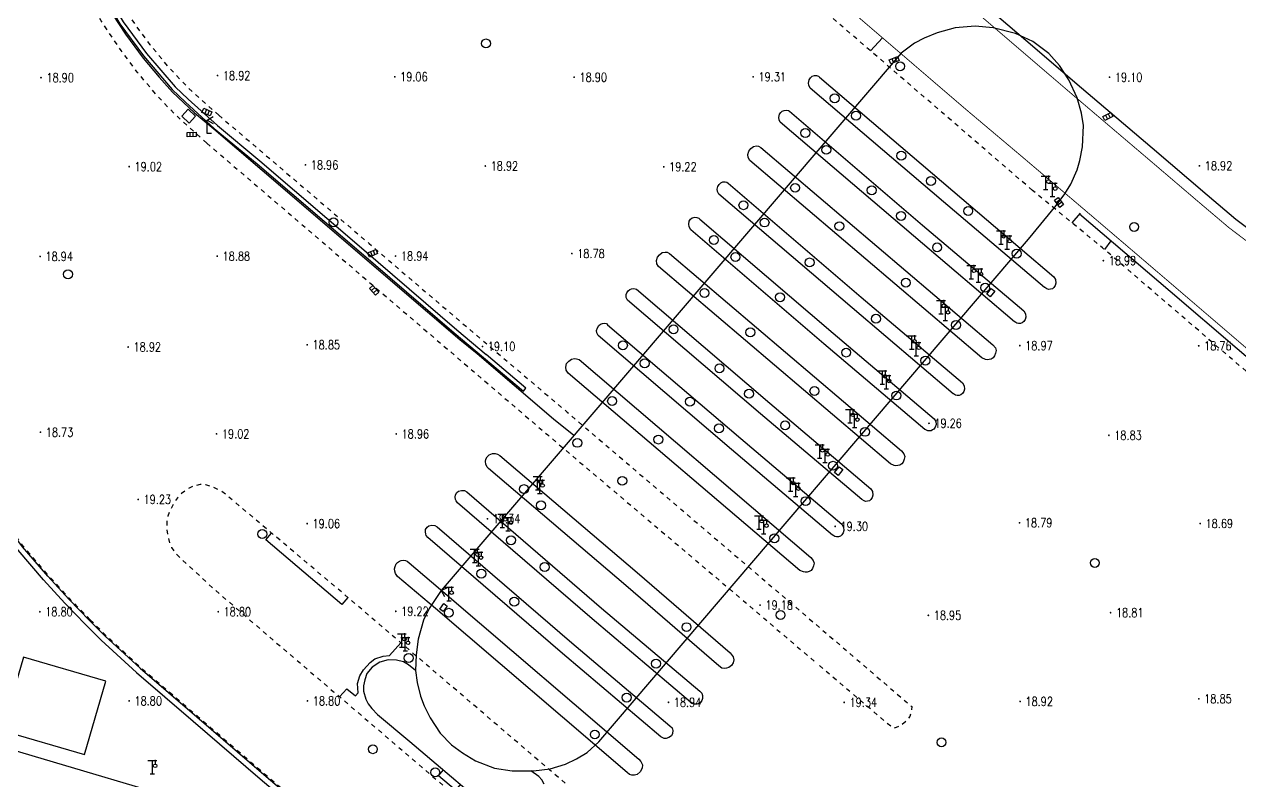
# Model space of a CAD drawing. Extents: x 404846 to 408477, y 3390929 to 3392894.
# Drawn here: x 407659.6 to 407795.9, y 3391445.4 to 3391530.2 of the extents above; entities that cross this region are included whole.
import ezdxf
from ezdxf.enums import TextEntityAlignment as Align

# ---------------------------------------------------------------- set-up
doc = ezdxf.new("R2010")
doc.units = 0
doc.header["$LTSCALE"] = 0.5
doc.header["$PDSIZE"] = 0.2
doc.linetypes.add('X6', pattern=[2, 1, -1])
doc.layers.get('0').update_dxf_attribs({"linetype": 'CONTINUOUS'})
for name, color, linetype in [('DLSS', 4, 'CONTINUOUS'), ('DMTZ', 3, 'CONTINUOUS'), ('FZTZ', 7, 'CONTINUOUS'), ('GCD', 1, 'CONTINUOUS'), ('GXYZ', 2, 'CONTINUOUS'), ('JMD', 6, 'CONTINUOUS'), ('SXSS', 5, 'CONTINUOUS'), ('ZBTZ', 3, 'CONTINUOUS')]:
    doc.layers.add(name, color=color, linetype=linetype)
doc.styles.add('HZ', font='rs.shx', dxfattribs={"width": 0.8, "bigfont": 'hztxt.shx'})
doc.linetypes.add('10422', pattern='A,0.75,[150,AAA.SHX,S=0.5,R=0,X=0,Y=0.5],1.5,[177,AAA.SHX,S=1,R=0,X=0,Y=0.4],0.75', length=3)
doc.linetypes.add('1161', pattern='A,0,[149,AAA.SHX,S=0.15,R=0,X=0,Y=0],-1.6', length=1.6)
doc.linetypes.add('444', pattern='A,4.5,[145,AAA.SHX,S=1,R=0,X=0,Y=1],4.5,-0.5,[146,AAA.SHX,S=1,R=0,X=0,Y=0],-0.5', length=10)

# ---------------------------------------------------------------- blocks, each defined once
blk = doc.blocks.new('gc052')
for p, q in [((0, 3), (1.39, 3.8)), ((0, 3), (1.39, 2.2)), ((0, 0), (0, 3)), ((1, 0), (0, 0))]:
    blk.add_line(p, q)
blk = doc.blocks.new('gc063')
for p, q in [((-1, 3), (1, 3)), ((0, 0), (0, 3)), ((0.6, 3), (0.6, 2.2)), ((-0.5, 0), (0.5, 0))]:
    blk.add_line(p, q)
blk.add_circle((0.6, 1.8), 0.4)
blk.add_point((0.6, 3))
blk.add_point((0.6, 3))
blk = doc.blocks.new('GC200')
at = {"linetype": 'Continuous', "const_width": 0.2, "flags": 128}
blk.add_lwpolyline([(-0.1, 0, 1), (0.1, 0, 1)], format="xyb", close=True, dxfattribs=at)
blk = doc.blocks.new('gc188')
blk.add_circle((0, 0), 1)
blk = doc.blocks.new('gc041')
for p, q in [((-1, 0.5), (1, 0.5)), ((-1, -0.5), (-1, 0.5)), ((-0.33, 0.5), (-0.33, -0.5)), ((0.33, 0.5), (0.33, -0.5)), ((1, 0.5), (1, -0.5)), ((1, -0.5), (-1, -0.5))]:
    blk.add_line(p, q)

msp = doc.modelspace()

# ---------------------------------------------------------------- linework, layer by layer
at = {"layer": 'DLSS', "linetype": 'X6', "flags": 128}
for points, elevation in [([(407680.073, 3391516.891), (407678.864, 3391517.952), (407677.213, 3391519.467), (407676.333, 3391520.305), (407674.593, 3391522.1), (407672.262, 3391524.856), (407670.47, 3391527.28), (407668.209, 3391530.616), (407667.359, 3391532.055), (407666.229, 3391533.958), (407665.443, 3391535.602), (407664.306, 3391538.384), (407662.88, 3391542.236), (407661.215, 3391546.841), (407658.838, 3391553.601), (407657.141, 3391558.349), (407655.077, 3391564.072), (407653.82, 3391567.18)], 18.87), ([(407681.417, 3391520.019), (407679.197, 3391521.965), (407677.99, 3391523.069), (407675.693, 3391525.532), (407673.737, 3391527.894), (407671.604, 3391530.829), (407670.29, 3391532.957), (407668.955, 3391535.335), (407667.597, 3391538.137), (407666.597, 3391540.711), (407665.316, 3391544.248), (407664.03, 3391547.816), (407662.727, 3391551.418), (407661.297, 3391555.521), (407660.536, 3391557.9)], 18.706), ([(407772.655, 3391511.602), (407750.682, 3391530.526), (407738.27, 3391541.15)], 18.758), ([(407681.417, 3391520.019), (407687.397, 3391514.925), (407698.285, 3391505.629), (407704.199, 3391500.562), (407712.132, 3391493.819), (407720.495, 3391486.734), (407742.604, 3391467.878), (407750.671, 3391460.994)], 19.199), ([(407680.073, 3391516.891), (407718.302, 3391484.184), (407740.491, 3391465.402), (407748.557, 3391458.517)], 19.184), ([(407667.005, 3391463.471), (407664.686, 3391465.846), (407662.308, 3391468.442), (407659.484, 3391471.727), (407657.278, 3391474.644), (407654.924, 3391477.867), (407653.121, 3391480.556), (407650.969, 3391483.918), (407649.178, 3391487.007), (407647.353, 3391490.351), (407645.38, 3391494.317), (407643.421, 3391498.783), (407642.272, 3391501.71), (407640.912, 3391505.338), (407639.09, 3391510.467), (407637.796, 3391514.032)], 18.933), ([(407801.933, 3391486.783), (407792.527, 3391494.829), (407780.522, 3391505.149), (407772.655, 3391511.602)], 18.894), ([(407720.258, 3391445.163), (407694.641, 3391467.042), (407682.24, 3391477.489), (407681.677, 3391477.914), (407680.767, 3391478.347), (407679.946, 3391478.607), (407679.315, 3391478.623), (407678.544, 3391478.457), (407677.886, 3391478.131), (407677.25, 3391477.614), (407676.768, 3391477.131), (407676.344, 3391476.506), (407675.932, 3391475.651), (407675.696, 3391475.079), (407675.586, 3391474.503), (407675.57, 3391473.717), (407675.672, 3391473.02), (407675.886, 3391472.108), (407676.115, 3391471.586), (407676.492, 3391471.017), (407677.129, 3391470.366), (407680.677, 3391467.102), (407686.797, 3391461.815), (407694.288, 3391455.419), (407704.238, 3391446.909), (407714.259, 3391438.356)], 19.215), ([(407667.005, 3391463.471), (407668.755, 3391461.73), (407672.674, 3391458.124), (407679.037, 3391452.669), (407686.552, 3391446.22), (407696.488, 3391437.763), (407706.09, 3391429.555)], 19.144), ([(407750.671, 3391460.994), (407759.123, 3391453.739), (407759.108, 3391453.376), (407758.901, 3391452.651), (407758.45, 3391452.061), (407757.886, 3391451.619), (407757.383, 3391451.409), (407757.069, 3391451.279), (407748.557, 3391458.517)], 18.707)]:
    msp.add_lwpolyline(points, dxfattribs=dict(at, elevation=elevation))
at = {"layer": 'DLSS', "linetype": 'Continuous', "const_width": 0.1, "flags": 128}
for points, elevation in [([(407777.367, 3391522.144), (407771.121, 3391527.488), (407764.33, 3391533.311), (407758.159, 3391538.601), (407750.884, 3391544.774), (407744.349, 3391550.36)], 18.68), ([(407771.564, 3391515.311), (407765.247, 3391520.63), (407758.453, 3391526.456), (407752.299, 3391531.731), (407745.029, 3391537.899), (407738.487, 3391543.585)], 18.68), ([(407808.834, 3391500.458), (407807.721, 3391500.747), (407805.753, 3391501.344), (407803.905, 3391502.006), (407802.209, 3391502.763), (407800.808, 3391503.489), (407798.835, 3391504.598), (407797.029, 3391505.655), (407794.718, 3391507.398), (407791.455, 3391510.16), (407785.311, 3391515.397), (407777.367, 3391522.144)], 18.96), ([(407789.108, 3391500.374), (407785.636, 3391503.342), (407779.503, 3391508.57), (407771.564, 3391515.311)], 18.842), ([(407789.108, 3391500.374), (407801.311, 3391489.931)], 18.952)]:
    msp.add_lwpolyline(points, dxfattribs=dict(at, elevation=elevation))
at = {"layer": 'DMTZ', "linetype": '10422', "flags": 128}
for points, elevation in [([(407748.781, 3391524.282), (407763.719, 3391511.529), (407775.058, 3391501.918), (407775.253, 3391501.594), (407775.29, 3391501.212), (407775.208, 3391500.952), (407775.053, 3391500.729), (407774.888, 3391500.567), (407774.687, 3391500.516), (407774.467, 3391500.499), (407774.285, 3391500.555), (407774.046, 3391500.702), (407774.024, 3391500.698), (407762.683, 3391510.311), (407747.743, 3391523.066), (407747.59, 3391523.372), (407747.542, 3391523.63), (407747.635, 3391523.972), (407747.772, 3391524.229), (407747.967, 3391524.397), (407748.203, 3391524.466), (407748.445, 3391524.462), (407748.653, 3391524.396), (407748.781, 3391524.282)], 19.104), ([(407745.404, 3391520.459), (407760.341, 3391507.705), (407771.681, 3391498.094), (407771.875, 3391497.771), (407771.912, 3391497.388), (407771.831, 3391497.128), (407771.676, 3391496.906), (407771.511, 3391496.743), (407771.309, 3391496.692), (407771.09, 3391496.675), (407770.908, 3391496.732), (407770.669, 3391496.878), (407770.647, 3391496.875), (407759.305, 3391506.488), (407744.366, 3391519.243), (407744.258, 3391519.515), (407744.204, 3391519.758), (407744.294, 3391520.122), (407744.452, 3391520.323), (407744.596, 3391520.46), (407744.818, 3391520.542), (407745.069, 3391520.582), (407745.292, 3391520.536), (407745.404, 3391520.459)], 19.141), ([(407766.983, 3391492.824), (407740.954, 3391514.94), (407740.767, 3391515.264), (407740.749, 3391515.608), (407740.839, 3391516.009), (407741.066, 3391516.277), (407741.369, 3391516.504), (407741.713, 3391516.575), (407741.956, 3391516.553), (407742.201, 3391516.408), (407768.23, 3391494.292), (407768.496, 3391493.939), (407768.583, 3391493.645), (407768.507, 3391493.347), (407768.411, 3391493.039), (407768.258, 3391492.837), (407768.035, 3391492.692), (407767.804, 3391492.64), (407767.584, 3391492.619), (407767.4, 3391492.659), (407766.983, 3391492.824)], 19.109), ([(407738.527, 3391512.389), (407753.464, 3391499.635), (407764.804, 3391490.024), (407764.998, 3391489.701), (407765.035, 3391489.318), (407764.954, 3391489.058), (407764.799, 3391488.836), (407764.634, 3391488.673), (407764.432, 3391488.622), (407764.213, 3391488.605), (407764.031, 3391488.662), (407763.791, 3391488.808), (407763.77, 3391488.805), (407752.428, 3391498.418), (407737.488, 3391511.173), (407737.35, 3391511.468), (407737.32, 3391511.715), (407737.379, 3391512.018), (407737.529, 3391512.269), (407737.719, 3391512.459), (407737.949, 3391512.572), (407738.19, 3391512.568), (407738.399, 3391512.503), (407738.527, 3391512.389)], 19.144), ([(407735.359, 3391508.367), (407750.297, 3391495.613), (407761.637, 3391486.002), (407761.831, 3391485.679), (407761.867, 3391485.345), (407761.759, 3391485.057), (407761.606, 3391484.855), (407761.447, 3391484.745), (407761.298, 3391484.666), (407760.943, 3391484.633), (407760.624, 3391484.786), (407760.603, 3391484.783), (407749.261, 3391494.395), (407734.357, 3391507.178), (407734.156, 3391507.504), (407734.122, 3391507.812), (407734.166, 3391508.143), (407734.295, 3391508.365), (407734.489, 3391508.53), (407734.794, 3391508.59), (407735.023, 3391508.546), (407735.232, 3391508.481), (407735.359, 3391508.367)], 19.14), ([(407756.738, 3391480.94), (407730.709, 3391503.056), (407730.521, 3391503.38), (407730.504, 3391503.724), (407730.594, 3391504.125), (407730.82, 3391504.393), (407731.124, 3391504.62), (407731.467, 3391504.691), (407731.711, 3391504.669), (407731.956, 3391504.524), (407757.985, 3391482.408), (407758.251, 3391482.055), (407758.337, 3391481.761), (407758.262, 3391481.463), (407758.165, 3391481.155), (407758.013, 3391480.953), (407757.789, 3391480.808), (407757.559, 3391480.756), (407757.339, 3391480.735), (407757.139, 3391480.78), (407756.738, 3391480.94)], 19.109), ([(407728.267, 3391500.523), (407743.205, 3391487.769), (407754.544, 3391478.159), (407754.738, 3391477.835), (407754.776, 3391477.452), (407754.694, 3391477.193), (407754.539, 3391476.97), (407754.374, 3391476.808), (407754.173, 3391476.756), (407753.953, 3391476.739), (407753.771, 3391476.796), (407753.532, 3391476.942), (407753.51, 3391476.939), (407742.169, 3391486.552), (407727.229, 3391499.307), (407727.107, 3391499.611), (407727.094, 3391499.912), (407727.175, 3391500.128), (407727.325, 3391500.343), (407727.524, 3391500.483), (407727.711, 3391500.552), (407727.94, 3391500.6), (407728.124, 3391500.578), (407728.267, 3391500.523)], 19.144), ([(407725.007, 3391496.547), (407739.944, 3391483.793), (407751.284, 3391474.183), (407751.478, 3391473.859), (407751.516, 3391473.476), (407751.434, 3391473.217), (407751.279, 3391472.994), (407751.114, 3391472.832), (407750.913, 3391472.78), (407750.693, 3391472.763), (407750.511, 3391472.82), (407750.272, 3391472.966), (407750.25, 3391472.963), (407738.909, 3391482.576), (407723.969, 3391495.331), (407723.816, 3391495.637), (407723.783, 3391495.877), (407723.874, 3391496.205), (407724.031, 3391496.442), (407724.208, 3391496.589), (407724.443, 3391496.694), (407724.671, 3391496.726), (407724.879, 3391496.661), (407725.007, 3391496.547)], 19.144), ([(407746.568, 3391469.002), (407720.61, 3391491.114), (407720.352, 3391491.442), (407720.335, 3391491.786), (407720.424, 3391492.187), (407720.651, 3391492.455), (407720.954, 3391492.682), (407721.298, 3391492.753), (407721.541, 3391492.731), (407721.843, 3391492.643), (407747.816, 3391470.47), (407748.082, 3391470.117), (407748.168, 3391469.823), (407748.107, 3391469.514), (407747.996, 3391469.217), (407747.843, 3391469.015), (407747.62, 3391468.87), (407747.39, 3391468.818), (407747.169, 3391468.797), (407746.969, 3391468.842), (407746.568, 3391469.002)], 19.194), ([(407737.485, 3391458.302), (407727.074, 3391467.308), (407711.672, 3391480.435), (407711.507, 3391480.595), (407711.349, 3391480.915), (407711.319, 3391481.23), (407711.351, 3391481.479), (407711.496, 3391481.752), (407711.728, 3391481.963), (407712.093, 3391482.109), (407712.413, 3391482.115), (407712.671, 3391482.035), (407712.922, 3391481.901), (407728.329, 3391468.77), (407738.746, 3391459.759), (407739.093, 3391459.334), (407739.166, 3391458.97), (407739.1, 3391458.65), (407738.902, 3391458.359), (407738.629, 3391458.127), (407738.346, 3391458.05), (407738.08, 3391458.026), (407737.835, 3391458.067), (407737.485, 3391458.302)], 19.372), ([(407727.226, 3391446.352), (407705.715, 3391464.726), (407701.474, 3391468.332), (407701.238, 3391468.647), (407701.147, 3391468.906), (407701.117, 3391469.174), (407701.2, 3391469.436), (407701.309, 3391469.732), (407701.445, 3391469.89), (407701.681, 3391470.045), (407701.875, 3391470.113), (407702.114, 3391470.138), (407702.335, 3391470.111), (407702.527, 3391470.036), (407702.769, 3391469.855), (407707.012, 3391466.248), (407728.524, 3391447.872), (407728.761, 3391447.59), (407728.922, 3391447.212), (407728.905, 3391446.839), (407728.683, 3391446.444), (407728.325, 3391446.132), (407728.044, 3391446.046), (407727.719, 3391446.046), (407727.465, 3391446.149), (407727.226, 3391446.352)], 19.226)]:
    msp.add_lwpolyline(points, close=True, dxfattribs=dict(at, elevation=elevation))
for points, elevation in [([(407708.186, 3391476.584), (407708.02, 3391476.797), (407707.956, 3391476.961), (407707.918, 3391477.204), (407707.945, 3391477.469), (407708.118, 3391477.744), (407708.294, 3391477.89), (407708.645, 3391477.952), (407708.974, 3391477.948), (407709.231, 3391477.798), (407724.331, 3391464.795), (407735.349, 3391455.473), (407735.586, 3391455.241), (407735.672, 3391454.981), (407735.649, 3391454.657), (407735.571, 3391454.423), (407735.428, 3391454.212), (407735.259, 3391454.095), (407735.017, 3391454.018), (407734.744, 3391454.023), (407734.602, 3391454.071), (407734.314, 3391454.25)], 19.192), ([(407734.314, 3391454.25), (407723.291, 3391463.576), (407708.186, 3391476.584)], 19.192), ([(407704.848, 3391472.696), (407704.681, 3391472.91), (407704.618, 3391473.074), (407704.58, 3391473.316), (407704.606, 3391473.581), (407704.78, 3391473.857), (407704.956, 3391474.003), (407705.306, 3391474.064), (407705.636, 3391474.06), (407705.893, 3391473.91), (407720.993, 3391460.907), (407732.011, 3391451.585), (407732.242, 3391451.35), (407732.334, 3391451.085), (407732.284, 3391450.722), (407732.165, 3391450.474), (407731.899, 3391450.275), (407731.574, 3391450.167), (407731.374, 3391450.162), (407730.976, 3391450.362)], 19.188), ([(407730.976, 3391450.362), (407719.953, 3391459.688), (407704.848, 3391472.696)], 19.192)]:
    msp.add_lwpolyline(points, dxfattribs=dict(at, elevation=elevation))
at = {"layer": 'FZTZ', "linetype": 'Continuous', "flags": 128}
for points, elevation in [([(407678.101, 3391519.135), (407678.822, 3391519.916), (407677.985, 3391520.689), (407677.264, 3391519.908), (407678.101, 3391519.135)], 18.647), ([(407768.432, 3391500.309), (407767.931, 3391499.659), (407767.527, 3391499.971), (407768.029, 3391500.62), (407768.432, 3391500.309)], 21.198), ([(407751.394, 3391480.32), (407750.866, 3391479.65), (407750.468, 3391479.964), (407750.996, 3391480.633), (407751.394, 3391480.32)], 21.239), ([(407706.207, 3391464.683), (407706.665, 3391465.292), (407707.042, 3391465.009), (407706.584, 3391464.4), (407706.207, 3391464.683)], 21.079)]:
    msp.add_lwpolyline(points, close=True, dxfattribs=dict(at, elevation=elevation))
at = {"layer": 'JMD', "linetype": 'Continuous'}
for q in [(407707.065, 3391467.109), (407706.721, 3391466.072)]:
    msp.add_line((407706.338, 3391466.775), q, dxfattribs=at)
at = {"layer": 'JMD', "linetype": '444', "flags": 128}
for points, elevation in [([(407659.597, 3391555.801), (407660.65, 3391552.842), (407662.126, 3391548.543), (407663.667, 3391544.18), (407665.036, 3391540.609), (407666.191, 3391537.702), (407666.996, 3391535.87), (407668.299, 3391533.426), (407669.539, 3391531.27), (407670.963, 3391529.113), (407672.94, 3391526.424), (407674.726, 3391524.291), (407676.213, 3391522.595), (407678.681, 3391520.287), (407680.846, 3391518.48)], 21.581), ([(407680.846, 3391518.48), (407686.289, 3391513.852), (407694.369, 3391506.934), (407701.442, 3391500.861), (407708.445, 3391494.884), (407710.374, 3391493.323)], 22.169), ([(407788.086, 3391500.27), (407777.918, 3391508.949)], 21.332), ([(407849.365, 3391447.994), (407832.316, 3391462.497), (407820.274, 3391472.776), (407807.084, 3391484.005), (407795.615, 3391493.834), (407788.086, 3391500.27)], 21.147), ([(407710.374, 3391493.323), (407718.94, 3391486), (407721.23, 3391484.151)], 22.299), ([(407709.77, 3391425.124), (407694.548, 3391438.036), (407681.255, 3391442.056), (407657.102, 3391449.221), (407644.461, 3391452.952)], 20.585)]:
    msp.add_lwpolyline(points, dxfattribs=dict(at, elevation=elevation))
at = {"layer": 'JMD', "linetype": 'Continuous', "flags": 128}
for points, elevation in [([(407706.338, 3391466.775), (407705.025, 3391464.741), (407704.359, 3391463.444), (407703.786, 3391461.285), (407703.551, 3391459.543), (407703.488, 3391457.803), (407703.664, 3391456.455), (407704.03, 3391454.918), (407704.459, 3391453.835), (407705.125, 3391452.48), (407706.238, 3391450.758), (407707.52, 3391449.464), (407708.739, 3391448.546), (407710.194, 3391447.668), (407712.351, 3391446.859), (407714.321, 3391446.555), (407716.69, 3391446.539), (407718.587, 3391446.773), (407720.303, 3391447.305), (407721.536, 3391447.89), (407722.743, 3391448.61), (407724.051, 3391449.807), (407772.197, 3391506.122), (407775.319, 3391509.896), (407776.285, 3391511.224), (407776.95, 3391512.301), (407777.689, 3391513.892), (407777.979, 3391514.954), (407778.253, 3391516.465), (407778.386, 3391518.864), (407778.161, 3391520.261), (407777.676, 3391521.97), (407776.725, 3391523.987), (407775.679, 3391525.586), (407774.481, 3391526.923), (407772.703, 3391528.27), (407770.744, 3391529.167), (407768.262, 3391529.806), (407766.224, 3391529.996), (407763.995, 3391529.799), (407761.971, 3391529.263), (407760.519, 3391528.662), (407759.438, 3391528.095), (407757.93, 3391526.975), (407706.338, 3391466.775)], 28.004), ([(407666.372, 3391448.375), (407668.765, 3391456.607), (407659.519, 3391459.294), (407657.127, 3391451.061), (407666.372, 3391448.375)], 21.23)]:
    msp.add_lwpolyline(points, close=True, dxfattribs=dict(at, elevation=elevation))
for points, elevation in [([(407703.488, 3391457.803), (407702.68, 3391458.428), (407702.129, 3391458.749), (407701.336, 3391458.954), (407700.419, 3391458.99), (407699.472, 3391458.711), (407698.606, 3391458.174), (407698.035, 3391457.473), (407697.787, 3391456.763), (407697.657, 3391456.062), (407697.652, 3391455.46), (407697.91, 3391454.589), (407698.155, 3391454.047), (407698.569, 3391453.521), (407699.222, 3391452.873), (407702.848, 3391449.851), (407713.432, 3391440.86)], 26.998), ([(407708.509, 3391445.042), (407707.948, 3391444.381), (407706.058, 3391445.987), (407706.619, 3391446.648)], 22.695), ([(407717.921, 3391445.054), (407717.634, 3391445.539), (407717.292, 3391445.927), (407716.423, 3391446.541)], 26.998)]:
    msp.add_lwpolyline(points, dxfattribs=dict(at, elevation=elevation))
at = {"layer": 'SXSS', "linetype": 'Continuous', "flags": 128}
for points, elevation in [([(407659.619, 3391555.878), (407661.672, 3391550.275), (407664.074, 3391543.467), (407665.389, 3391539.879), (407666.548, 3391537.121), (407668.298, 3391533.685), (407670.312, 3391530.247), (407672.959, 3391526.664), (407676.206, 3391522.893), (407677.682, 3391521.484), (407680.891, 3391518.55)], 18.792), ([(407660.032, 3391556.029), (407662.086, 3391550.424), (407664.488, 3391543.616), (407665.799, 3391540.041), (407666.948, 3391537.306), (407668.684, 3391533.896), (407670.68, 3391530.489), (407673.303, 3391526.939), (407676.525, 3391523.196), (407677.978, 3391521.81), (407681.27, 3391518.877)], 18.792), ([(407680.891, 3391518.55), (407685.723, 3391514.587), (407697.116, 3391504.834), (407707.814, 3391495.648), (407711.096, 3391492.856)], 19.211), ([(407681.27, 3391518.877), (407686.009, 3391514.921), (407697.403, 3391505.168), (407708.1, 3391495.983), (407711.382, 3391493.191)], 19.236), ([(407666.485, 3391462.963), (407664.158, 3391465.347), (407661.765, 3391467.96), (407658.918, 3391471.271), (407656.695, 3391474.211), (407654.329, 3391477.451), (407652.514, 3391480.158), (407650.349, 3391483.54), (407648.545, 3391486.651), (407646.709, 3391490.015), (407644.722, 3391494.009), (407643.297, 3391497.258)], 18.849), ([(407666.936, 3391463.403), (407664.616, 3391465.78), (407662.236, 3391468.378), (407659.409, 3391471.666), (407657.201, 3391474.586), (407654.845, 3391477.812), (407653.041, 3391480.504), (407650.887, 3391483.868), (407649.094, 3391486.96), (407647.268, 3391490.306), (407645.293, 3391494.276), (407643.861, 3391497.54)], 18.85), ([(407711.096, 3391492.856), (407715.569, 3391489.1), (407715.855, 3391489.428), (407711.382, 3391493.191)], 19.399), ([(407666.936, 3391463.403), (407668.682, 3391461.654), (407672.604, 3391458.046), (407678.968, 3391452.589), (407686.484, 3391446.14), (407696.419, 3391437.683), (407706.021, 3391429.475)], 19.144), ([(407666.484, 3391462.952), (407668.24, 3391461.193), (407672.179, 3391457.568), (407678.552, 3391452.105), (407686.069, 3391445.654), (407691.663, 3391440.914)], 19.159)]:
    msp.add_lwpolyline(points, dxfattribs=dict(at, elevation=elevation))
at = {"layer": 'ZBTZ', "linetype": '1161', "flags": 128}
for points, elevation in [([(407778.147, 3391523.062), (407771.903, 3391528.401), (407765.112, 3391534.224), (407758.939, 3391539.516), (407751.663, 3391545.689), (407745.13, 3391551.274)], 18.68), ([(407754.513, 3391527.226), (407755.825, 3391528.709)], 18.742), ([(407809.048, 3391501.643), (407808.047, 3391501.907), (407806.132, 3391502.488), (407804.355, 3391503.125), (407802.732, 3391503.85), (407801.381, 3391504.55), (407799.435, 3391505.644), (407797.698, 3391506.66), (407795.471, 3391508.34), (407792.236, 3391511.079), (407786.093, 3391516.315), (407778.147, 3391523.062)], 18.96), ([(407777.992, 3391509.035), (407777.082, 3391507.971)], 19.245), ([(407781.457, 3391505.928), (407780.729, 3391504.97)], 19.234), ([(407695.897, 3391465.969), (407695.196, 3391465.198), (407686.705, 3391472.421), (407687.337, 3391473.195)], 19.281), ([(407694.956, 3391454.848), (407695.765, 3391455.729), (407696.741, 3391454.952), (407697.051, 3391455.303), (407696.96, 3391456.321), (407697.223, 3391457.208), (407697.626, 3391457.854), (407698.373, 3391458.677), (407698.914, 3391459.081), (407699.841, 3391459.4), (407700.573, 3391459.489), (407701.843, 3391460.891)], 19.142)]:
    msp.add_lwpolyline(points, dxfattribs=dict(at, elevation=elevation))

# ---------------------------------------------------------------- block references
at = {"layer": 'DLSS', "linetype": 'Continuous', "xscale": 0.5, "yscale": 0.5}
for name, p in [('gc052', (407680.109, 3391517.978, 19.136)), ('gc063', (407774.148, 3391511.685, 19.108)), ('gc063', (407774.911, 3391510.898, 19.451)), ('gc063', (407769.136, 3391505.553, 19.108)), ('gc063', (407769.829, 3391505.003, 19.451)), ('gc063', (407765.795, 3391501.69, 19.085)), ('gc063', (407766.595, 3391501.304, 19.411)), ('gc063', (407762.408, 3391497.774, 19.265)), ('gc063', (407762.894, 3391497.025, 19.265)), ('gc063', (407759.136, 3391493.788, 19.245)), ('gc063', (407759.627, 3391493.055, 19.245)), ('gc063', (407755.829, 3391489.864, 19.245)), ('gc063', (407756.282, 3391489.34, 19.265)), ('gc063', (407752.2, 3391485.546, 19.245)), ('gc063', (407752.717, 3391485.009, 19.285)), ('gc063', (407748.808, 3391481.578, 19.305)), ('gc063', (407749.399, 3391481.105, 19.305)), ('gc063', (407717.171, 3391478.023, 19.122)), ('gc063', (407745.54, 3391477.888, 19.305)), ('gc063', (407717.423, 3391477.625, 19.168)), ('gc063', (407746.106, 3391477.281, 19.325)), ('gc063', (407713.223, 3391473.809, 19.145)), ('gc063', (407713.859, 3391473.453, 19.168)), ('gc063', (407741.999, 3391473.627, 19.305)), ('gc063', (407742.526, 3391473.121, 19.245)), ('gc063', (407710.108, 3391469.885, 19.168)), ('gc063', (407710.521, 3391469.539, 19.168)), ('gc063', (407707.22, 3391465.613, 19.145)), ('gc063', (407701.944, 3391460.413, 19.168)), ('gc063', (407702.334, 3391459.992, 19.168)), ('gc063', (407673.973, 3391446.208, 18.999))]:
    msp.add_blockref(name, p, dxfattribs=at)
at = {"layer": 'GCD', "linetype": 'Continuous'}
ref = msp.add_blockref('GC200', (407661.483, 3391524.232, 18.9), dxfattribs=dict(at, xscale=0.5, yscale=0.5, zscale=0.5))
ref.add_attrib('height', '18.90', dxfattribs={"linetype": 'Continuous', "height": 1, "style": 'HZ', "width": 0.8}).set_placement((407662.083, 3391524.232, 18.9), align=Align.MIDDLE_LEFT)
ref = msp.add_blockref('GC200', (407681.278, 3391524.463, 18.92), dxfattribs=dict(at, xscale=0.5, yscale=0.5, zscale=0.5))
ref.add_attrib('height', '18.92', dxfattribs={"linetype": 'Continuous', "height": 1, "style": 'HZ', "width": 0.8}).set_placement((407681.878, 3391524.463, 18.92), align=Align.MIDDLE_LEFT)
ref = msp.add_blockref('GC200', (407701.149, 3391524.33, 19.06), dxfattribs=dict(at, xscale=0.5, yscale=0.5, zscale=0.5))
ref.add_attrib('height', '19.06', dxfattribs={"linetype": 'Continuous', "height": 1, "style": 'HZ', "width": 0.8}).set_placement((407701.749, 3391524.33, 19.06), align=Align.MIDDLE_LEFT)
ref = msp.add_blockref('GC200', (407721.261, 3391524.276, 18.9), dxfattribs=dict(at, xscale=0.5, yscale=0.5, zscale=0.5))
ref.add_attrib('height', '18.90', dxfattribs={"linetype": 'Continuous', "height": 1, "style": 'HZ', "width": 0.8}).set_placement((407721.861, 3391524.276, 18.9), align=Align.MIDDLE_LEFT)
ref = msp.add_blockref('GC200', (407741.342, 3391524.322, 19.312), dxfattribs=dict(at, xscale=0.5, yscale=0.5, zscale=0.5))
ref.add_attrib('height', '19.31', dxfattribs={"linetype": 'Continuous', "height": 1, "style": 'HZ', "width": 0.8}).set_placement((407741.942, 3391524.322, 19.312), align=Align.MIDDLE_LEFT)
ref = msp.add_blockref('GC200', (407781.308, 3391524.281, 19.1), dxfattribs=dict(at, xscale=0.5, yscale=0.5, zscale=0.5))
ref.add_attrib('height', '19.10', dxfattribs={"linetype": 'Continuous', "height": 1, "style": 'HZ', "width": 0.8}).set_placement((407781.908, 3391524.281, 19.1), align=Align.MIDDLE_LEFT)
ref = msp.add_blockref('GC200', (407691.132, 3391514.454, 18.96), dxfattribs=dict(at, xscale=0.5, yscale=0.5, zscale=0.5))
ref.add_attrib('height', '18.96', dxfattribs={"linetype": 'Continuous', "height": 1, "style": 'HZ', "width": 0.8}).set_placement((407691.732, 3391514.454, 18.96), align=Align.MIDDLE_LEFT)
ref = msp.add_blockref('GC200', (407711.301, 3391514.328, 18.92), dxfattribs=dict(at, xscale=0.5, yscale=0.5, zscale=0.5))
ref.add_attrib('height', '18.92', dxfattribs={"linetype": 'Continuous', "height": 1, "style": 'HZ', "width": 0.8}).set_placement((407711.901, 3391514.328, 18.92), align=Align.MIDDLE_LEFT)
ref = msp.add_blockref('GC200', (407791.378, 3391514.347, 18.92), dxfattribs=dict(at, xscale=0.5, yscale=0.5, zscale=0.5))
ref.add_attrib('height', '18.92', dxfattribs={"linetype": 'Continuous', "height": 1, "style": 'HZ', "width": 0.8}).set_placement((407791.978, 3391514.347, 18.92), align=Align.MIDDLE_LEFT)
ref = msp.add_blockref('GC200', (407671.364, 3391514.259, 19.02), dxfattribs=dict(at, xscale=0.5, yscale=0.5, zscale=0.5))
ref.add_attrib('height', '19.02', dxfattribs={"linetype": 'Continuous', "height": 1, "style": 'HZ', "width": 0.8}).set_placement((407671.964, 3391514.259, 19.02), align=Align.MIDDLE_LEFT)
ref = msp.add_blockref('GC200', (407731.311, 3391514.237, 19.22), dxfattribs=dict(at, xscale=0.5, yscale=0.5, zscale=0.5))
ref.add_attrib('height', '19.22', dxfattribs={"linetype": 'Continuous', "height": 1, "style": 'HZ', "width": 0.8}).set_placement((407731.911, 3391514.237, 19.22), align=Align.MIDDLE_LEFT)
ref = msp.add_blockref('GC200', (407661.377, 3391504.199, 18.94), dxfattribs=dict(at, xscale=0.5, yscale=0.5, zscale=0.5))
ref.add_attrib('height', '18.94', dxfattribs={"linetype": 'Continuous', "height": 1, "style": 'HZ', "width": 0.8}).set_placement((407661.977, 3391504.199, 18.94), align=Align.MIDDLE_LEFT)
ref = msp.add_blockref('GC200', (407681.246, 3391504.227, 18.88), dxfattribs=dict(at, xscale=0.5, yscale=0.5, zscale=0.5))
ref.add_attrib('height', '18.88', dxfattribs={"linetype": 'Continuous', "height": 1, "style": 'HZ', "width": 0.8}).set_placement((407681.846, 3391504.227, 18.88), align=Align.MIDDLE_LEFT)
ref = msp.add_blockref('GC200', (407701.243, 3391504.238, 18.94), dxfattribs=dict(at, xscale=0.5, yscale=0.5, zscale=0.5))
ref.add_attrib('height', '18.94', dxfattribs={"linetype": 'Continuous', "height": 1, "style": 'HZ', "width": 0.8}).set_placement((407701.843, 3391504.238, 18.94), align=Align.MIDDLE_LEFT)
ref = msp.add_blockref('GC200', (407721.013, 3391504.52, 18.78), dxfattribs=dict(at, xscale=0.5, yscale=0.5, zscale=0.5))
ref.add_attrib('height', '18.78', dxfattribs={"linetype": 'Continuous', "height": 1, "style": 'HZ', "width": 0.8}).set_placement((407721.613, 3391504.52, 18.78), align=Align.MIDDLE_LEFT)
ref = msp.add_blockref('GC200', (407780.607, 3391503.725, 18.992), dxfattribs=dict(at, xscale=0.5, yscale=0.5, zscale=0.5))
ref.add_attrib('height', '18.99', dxfattribs={"linetype": 'Continuous', "height": 1, "style": 'HZ', "width": 0.8}).set_placement((407781.207, 3391503.725, 18.992), align=Align.MIDDLE_LEFT)
ref = msp.add_blockref('GC200', (407671.253, 3391494.045, 18.92), dxfattribs=dict(at, xscale=0.5, yscale=0.5, zscale=0.5))
ref.add_attrib('height', '18.92', dxfattribs={"linetype": 'Continuous', "height": 1, "style": 'HZ', "width": 0.8}).set_placement((407671.853, 3391494.045, 18.92), align=Align.MIDDLE_LEFT)
ref = msp.add_blockref('GC200', (407691.33, 3391494.298, 18.853), dxfattribs=dict(at, xscale=0.5, yscale=0.5, zscale=0.5))
ref.add_attrib('height', '18.85', dxfattribs={"linetype": 'Continuous', "height": 1, "style": 'HZ', "width": 0.8}).set_placement((407691.93, 3391494.298, 18.853), align=Align.MIDDLE_LEFT)
ref = msp.add_blockref('GC200', (407710.986, 3391494.106, 19.1), dxfattribs=dict(at, xscale=0.5, yscale=0.5, zscale=0.5))
ref.add_attrib('height', '19.10', dxfattribs={"linetype": 'Continuous', "height": 1, "style": 'HZ', "width": 0.8}).set_placement((407711.586, 3391494.106, 19.1), align=Align.MIDDLE_LEFT)
ref = msp.add_blockref('GC200', (407771.245, 3391494.199, 18.973), dxfattribs=dict(at, xscale=0.5, yscale=0.5, zscale=0.5))
ref.add_attrib('height', '18.97', dxfattribs={"linetype": 'Continuous', "height": 1, "style": 'HZ', "width": 0.8}).set_placement((407771.845, 3391494.199, 18.973), align=Align.MIDDLE_LEFT)
ref = msp.add_blockref('GC200', (407791.299, 3391494.175, 18.76), dxfattribs=dict(at, xscale=0.5, yscale=0.5, zscale=0.5))
ref.add_attrib('height', '18.76', dxfattribs={"linetype": 'Continuous', "height": 1, "style": 'HZ', "width": 0.8}).set_placement((407791.899, 3391494.175, 18.76), align=Align.MIDDLE_LEFT)
ref = msp.add_blockref('GC200', (407661.412, 3391484.49, 18.731), dxfattribs=dict(at, xscale=0.5, yscale=0.5, zscale=0.5))
ref.add_attrib('height', '18.73', dxfattribs={"linetype": 'Continuous', "height": 1, "style": 'HZ', "width": 0.8}).set_placement((407662.012, 3391484.49, 18.731), align=Align.MIDDLE_LEFT)
ref = msp.add_blockref('GC200', (407681.17, 3391484.308, 19.02), dxfattribs=dict(at, xscale=0.5, yscale=0.5, zscale=0.5))
ref.add_attrib('height', '19.02', dxfattribs={"linetype": 'Continuous', "height": 1, "style": 'HZ', "width": 0.8}).set_placement((407681.77, 3391484.308, 19.02), align=Align.MIDDLE_LEFT)
ref = msp.add_blockref('GC200', (407761.054, 3391485.496, 19.26), dxfattribs=dict(at, xscale=0.5, yscale=0.5, zscale=0.5))
ref.add_attrib('height', '19.26', dxfattribs={"linetype": 'Continuous', "height": 1, "style": 'HZ', "width": 0.8}).set_placement((407761.654, 3391485.496, 19.26), align=Align.MIDDLE_LEFT)
ref = msp.add_blockref('GC200', (407701.316, 3391484.3, 18.96), dxfattribs=dict(at, xscale=0.5, yscale=0.5, zscale=0.5))
ref.add_attrib('height', '18.96', dxfattribs={"linetype": 'Continuous', "height": 1, "style": 'HZ', "width": 0.8}).set_placement((407701.916, 3391484.3, 18.96), align=Align.MIDDLE_LEFT)
ref = msp.add_blockref('GC200', (407781.23, 3391484.147, 18.827), dxfattribs=dict(at, xscale=0.5, yscale=0.5, zscale=0.5))
ref.add_attrib('height', '18.83', dxfattribs={"linetype": 'Continuous', "height": 1, "style": 'HZ', "width": 0.8}).set_placement((407781.83, 3391484.147, 18.827), align=Align.MIDDLE_LEFT)
ref = msp.add_blockref('GC200', (407672.384, 3391476.965, 19.227), dxfattribs=dict(at, xscale=0.5, yscale=0.5, zscale=0.5))
ref.add_attrib('height', '19.23', dxfattribs={"linetype": 'Continuous', "height": 1, "style": 'HZ', "width": 0.8}).set_placement((407672.984, 3391476.965, 19.227), align=Align.MIDDLE_LEFT)
ref = msp.add_blockref('GC200', (407711.546, 3391474.796, 19.34), dxfattribs=dict(at, xscale=0.5, yscale=0.5, zscale=0.5))
ref.add_attrib('height', '19.34', dxfattribs={"linetype": 'Continuous', "height": 1, "style": 'HZ', "width": 0.8}).set_placement((407712.146, 3391474.796, 19.34), align=Align.MIDDLE_LEFT)
ref = msp.add_blockref('GC200', (407691.329, 3391474.252, 19.06), dxfattribs=dict(at, xscale=0.5, yscale=0.5, zscale=0.5))
ref.add_attrib('height', '19.06', dxfattribs={"linetype": 'Continuous', "height": 1, "style": 'HZ', "width": 0.8}).set_placement((407691.929, 3391474.252, 19.06), align=Align.MIDDLE_LEFT)
ref = msp.add_blockref('GC200', (407750.536, 3391473.943, 19.3), dxfattribs=dict(at, xscale=0.5, yscale=0.5, zscale=0.5))
ref.add_attrib('height', '19.30', dxfattribs={"linetype": 'Continuous', "height": 1, "style": 'HZ', "width": 0.8}).set_placement((407751.136, 3391473.943, 19.3), align=Align.MIDDLE_LEFT)
ref = msp.add_blockref('GC200', (407771.211, 3391474.348, 18.787), dxfattribs=dict(at, xscale=0.5, yscale=0.5, zscale=0.5))
ref.add_attrib('height', '18.79', dxfattribs={"linetype": 'Continuous', "height": 1, "style": 'HZ', "width": 0.8}).set_placement((407771.811, 3391474.348, 18.787), align=Align.MIDDLE_LEFT)
ref = msp.add_blockref('GC200', (407791.47, 3391474.263, 18.693), dxfattribs=dict(at, xscale=0.5, yscale=0.5, zscale=0.5))
ref.add_attrib('height', '18.69', dxfattribs={"linetype": 'Continuous', "height": 1, "style": 'HZ', "width": 0.8}).set_placement((407792.07, 3391474.263, 18.693), align=Align.MIDDLE_LEFT)
ref = msp.add_blockref('GC200', (407661.358, 3391464.379, 18.8), dxfattribs=dict(at, xscale=0.5, yscale=0.5, zscale=0.5))
ref.add_attrib('height', '18.80', dxfattribs={"linetype": 'Continuous', "height": 1, "style": 'HZ', "width": 0.8}).set_placement((407661.958, 3391464.379, 18.8), align=Align.MIDDLE_LEFT)
ref = msp.add_blockref('GC200', (407681.358, 3391464.379, 18.8), dxfattribs=dict(at, xscale=0.5, yscale=0.5, zscale=0.5))
ref.add_attrib('height', '18.80', dxfattribs={"linetype": 'Continuous', "height": 1, "style": 'HZ', "width": 0.8}).set_placement((407681.958, 3391464.379, 18.8), align=Align.MIDDLE_LEFT)
ref = msp.add_blockref('GC200', (407701.264, 3391464.421, 19.22), dxfattribs=dict(at, xscale=0.5, yscale=0.5, zscale=0.5))
ref.add_attrib('height', '19.22', dxfattribs={"linetype": 'Continuous', "height": 1, "style": 'HZ', "width": 0.8}).set_placement((407701.864, 3391464.421, 19.22), align=Align.MIDDLE_LEFT)
ref = msp.add_blockref('GC200', (407742.109, 3391465.123, 19.18), dxfattribs=dict(at, xscale=0.5, yscale=0.5, zscale=0.5))
ref.add_attrib('height', '19.18', dxfattribs={"linetype": 'Continuous', "height": 1, "style": 'HZ', "width": 0.8}).set_placement((407742.709, 3391465.123, 19.18), align=Align.MIDDLE_LEFT)
ref = msp.add_blockref('GC200', (407760.985, 3391463.974, 18.947), dxfattribs=dict(at, xscale=0.5, yscale=0.5, zscale=0.5))
ref.add_attrib('height', '18.95', dxfattribs={"linetype": 'Continuous', "height": 1, "style": 'HZ', "width": 0.8}).set_placement((407761.585, 3391463.974, 18.947), align=Align.MIDDLE_LEFT)
ref = msp.add_blockref('GC200', (407781.423, 3391464.273, 18.813), dxfattribs=dict(at, xscale=0.5, yscale=0.5, zscale=0.5))
ref.add_attrib('height', '18.81', dxfattribs={"linetype": 'Continuous', "height": 1, "style": 'HZ', "width": 0.8}).set_placement((407782.023, 3391464.273, 18.813), align=Align.MIDDLE_LEFT)
ref = msp.add_blockref('GC200', (407671.358, 3391454.379, 18.8), dxfattribs=dict(at, xscale=0.5, yscale=0.5, zscale=0.5))
ref.add_attrib('height', '18.80', dxfattribs={"linetype": 'Continuous', "height": 1, "style": 'HZ', "width": 0.8}).set_placement((407671.958, 3391454.379, 18.8), align=Align.MIDDLE_LEFT)
ref = msp.add_blockref('GC200', (407691.358, 3391454.379, 18.8), dxfattribs=dict(at, xscale=0.5, yscale=0.5, zscale=0.5))
ref.add_attrib('height', '18.80', dxfattribs={"linetype": 'Continuous', "height": 1, "style": 'HZ', "width": 0.8}).set_placement((407691.958, 3391454.379, 18.8), align=Align.MIDDLE_LEFT)
ref = msp.add_blockref('GC200', (407771.27, 3391454.324, 18.92), dxfattribs=dict(at, xscale=0.5, yscale=0.5, zscale=0.5))
ref.add_attrib('height', '18.92', dxfattribs={"linetype": 'Continuous', "height": 1, "style": 'HZ', "width": 0.8}).set_placement((407771.87, 3391454.324, 18.92), align=Align.MIDDLE_LEFT)
ref = msp.add_blockref('GC200', (407791.316, 3391454.618, 18.848), dxfattribs=dict(at, xscale=0.5, yscale=0.5, zscale=0.5))
ref.add_attrib('height', '18.85', dxfattribs={"linetype": 'Continuous', "height": 1, "style": 'HZ', "width": 0.8}).set_placement((407791.916, 3391454.618, 18.848), align=Align.MIDDLE_LEFT)
ref = msp.add_blockref('GC200', (407731.841, 3391454.224, 18.944), dxfattribs=dict(at, xscale=0.5, yscale=0.5, zscale=0.5))
ref.add_attrib('height', '18.94', dxfattribs={"linetype": 'Continuous', "height": 1, "style": 'HZ', "width": 0.8}).set_placement((407732.441, 3391454.224, 18.944), align=Align.MIDDLE_LEFT)
ref = msp.add_blockref('GC200', (407751.548, 3391454.219, 19.344), dxfattribs=dict(at, xscale=0.5, yscale=0.5, zscale=0.5))
ref.add_attrib('height', '19.34', dxfattribs={"linetype": 'Continuous', "height": 1, "style": 'HZ', "width": 0.8}).set_placement((407752.148, 3391454.219, 19.344), align=Align.MIDDLE_LEFT)
at = {"layer": 'GXYZ', "linetype": 'Continuous', "xscale": 0.5, "yscale": 0.5}
for p in [(407711.378, 3391528.064, 19.065), (407757.819, 3391525.505, 19.124), (407750.476, 3391521.919, 19.1), (407752.875, 3391519.969, 19.184), (407747.183, 3391518.031, 19.1), (407749.536, 3391516.143, 19.204), (407757.946, 3391515.481, 19.299), (407746.044, 3391511.883, 19.224), (407754.638, 3391511.608, 19.299), (407761.273, 3391512.65, 19.184), (407740.25, 3391509.936, 19.1), (407765.451, 3391509.28, 19.204), (407694.281, 3391508.024, 19.156), (407742.615, 3391507.996, 19.224), (407751.011, 3391507.588, 19.154), (407757.925, 3391508.738, 19.184), (407784.061, 3391507.502, 18.809), (407736.933, 3391506.036, 19.1), (407761.97, 3391505.203, 19.204), (407739.352, 3391504.127, 19.164), (407747.666, 3391503.52, 19.208), (407770.886, 3391504.506, 19.138), (407664.508, 3391502.195, 19.159), (407758.459, 3391501.255, 19.204), (407767.358, 3391500.692, 19.138), (407735.879, 3391500.09, 19.224), (407744.349, 3391499.624, 19.208), (407755.108, 3391497.209, 19.204), (407732.409, 3391496.019, 19.224), (407741.02, 3391495.685, 19.314), (407764.089, 3391496.509, 19.138), (407726.729, 3391494.229, 19.305), (407751.768, 3391493.423, 19.204), (407760.657, 3391492.516, 19.224), (407729.167, 3391492.215, 19.244), (407737.561, 3391491.651, 19.314), (407740.883, 3391488.804, 19.184), (407748.212, 3391489.109, 19.204), (407757.404, 3391488.608, 19.184), (407725.522, 3391487.984, 19.244), (407734.248, 3391487.925, 19.234), (407737.507, 3391484.925, 19.184), (407744.925, 3391485.259, 19.204), (407753.882, 3391484.536, 19.184), (407721.615, 3391483.302, 19.479), (407730.717, 3391483.673, 19.234), (407750.299, 3391480.733, 19.244), (407726.66, 3391479.046, 19.154), (407715.641, 3391478.119, 19.188), (407717.549, 3391476.295, 19.188), (407747.223, 3391476.772, 19.244), (407686.289, 3391473.084, 19.477), (407714.189, 3391472.391, 19.234), (407743.724, 3391472.604, 19.244), (407717.959, 3391469.383, 19.154), (407779.653, 3391469.849, 19.095), (407710.86, 3391468.637, 19.305), (407714.547, 3391465.511, 19.154), (407707.21, 3391464.259, 19.305), (407744.408, 3391464.006, 19.319), (407733.866, 3391462.651, 19.265), (407702.705, 3391459.185, 19.145), (407730.447, 3391458.558, 19.265), (407727.154, 3391454.758, 19.265), (407723.582, 3391450.618, 19.265), (407698.692, 3391448.97, 18.996), (407762.457, 3391449.74, 19.417), (407705.686, 3391446.379, 18.996)]:
    msp.add_blockref('gc188', p, dxfattribs=at)
for p, rotation in [((407757.15, 3391526.19, 19.1), 22.1244005344019), ((407680.088, 3391520.369, 18.852), 336.0245428946581), ((407781.125, 3391519.871, 18.878), 26.84589932276083), ((407678.369, 3391517.856, 18.655), 181.3832339888486), ((407775.635, 3391510.244, 18.976), 307.775902088665), ((407698.665, 3391504.551, 19.163), 23.23626521343811), ((407698.828, 3391500.41, 19.103), 312.361385955754)]:
    msp.add_blockref('gc041', p, dxfattribs=dict(at, rotation=rotation))

doc.saveas('drawing.dxf')
